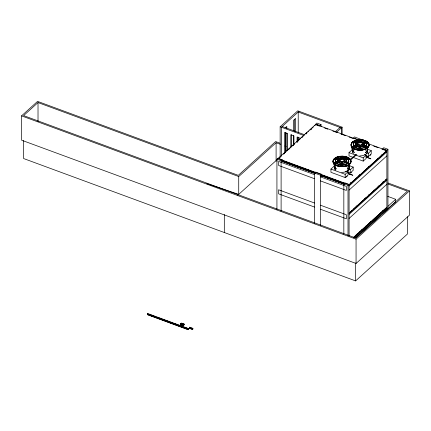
<?xml version="1.0" encoding="UTF-8"?>
<svg xmlns="http://www.w3.org/2000/svg" width="431" height="431" viewBox="0 0 431 431"><rect width="100%" height="100%" fill="white"/><g stroke="black" fill="none" stroke-linecap="round" stroke-linejoin="round"><path stroke-width="0.65" d="M341.083 166.242L341.126 164.405A15.489 0.576 -88.5 0 1 341.32 161.458L341.368 161.506A15.381 0.571 -88.5 0 0 341.223 163.629L341.131 165.321M360.305 148.857L360.257 149.778L360.445 147.03M359.19 148.867L359.282 147.181A15.381 0.571 -88.5 0 1 359.427 145.058L358.296 144.644A15.446 11.184 -42 0 0 354.524 146.265M360.3 148.027L360.348 147.208A15.381 0.571 -88.5 0 1 360.494 145.085L361.108 144.875M340.635 163.392L341.217 163.451L341.32 161.415M341.573 159.249L341.621 157.94L338.567 158.861M341.029 166.199L341.115 164.761M339.563 163.101L341.271 163.478L341.379 161.436L340.786 161.269M347.343 163.279L343.523 161.506L342.483 161.83L342.149 166.269L342.289 163.656A15.381 0.571 -88.5 0 1 342.435 161.533L343.626 161.178A15.338 10.559 47.9 0 1 346.325 162.449M342.289 164.793L342.203 166.226L342.295 164.437A15.489 0.576 -88.5 0 1 342.489 161.485L342.44 161.862M358.84 144.816L359.379 144.961L359.276 147.003M359.373 145.005L359.379 144.961A15.489 0.576 -88.5 0 0 359.179 147.957L359.142 149.794L359.228 148.334L356.399 147.758M359.088 149.746L359.174 148.312L358.005 148.189M358.694 146.944L359.33 147.025L359.432 144.988M359.626 142.876L359.632 142.44A15.381 0.571 -88.5 0 1 359.777 140.872L359.917 139.903L359.837 140.991M359.68 141.858L359.869 139.843L359.723 140.813A15.424 0.571 -88.5 0 0 359.578 142.392M360.494 145.36L360.208 149.821L360.354 147.984A15.489 0.576 -88.5 0 1 360.548 145.037L360.494 145.409L361.593 145.042L363.5 145.748L363.085 146.405M360.849 141.885L361.038 139.87L360.941 140.183M366.102 157.089L370.875 158.861L366.145 156.852M349.6 166.743L349.191 169.157M349.654 166.765L349.142 169.135M367.25 152.703L367.718 149.649L367.368 150.791M342.839 157.293L342.887 156.9M360.946 140.452L360.844 140.899A15.381 0.571 -88.5 0 0 360.699 142.467L360.731 142.542M341.772 156.932L341.81 156.291L341.724 157.32A15.381 0.571 -88.5 0 0 341.578 158.894M342.936 156.577L342.785 157.347A15.381 0.571 -88.5 0 0 342.64 158.92L343.771 159.335A15.381 11.141 -42 0 1 346.616 158.759L349.363 158.753M360.892 140.506L360.995 140.129M342.882 156.636L342.984 156.324M335.523 159.712L335.415 162.153M335.27 161.14L336.029 159.459M337.532 160.467L337.683 159.739M337.532 160.833L337.936 159.432L339.87 160.16L339.843 159.772A15.338 10.559 47.9 0 0 337.112 159.055L334.461 158.883L336.094 159.497M337.78 161.415L339.795 160.811L339.843 159.772M346.276 161.361L346.481 160.693M346.276 161.722L346.535 160.644L346.233 159.642L344.153 160.284L344.218 160.634M346.535 161.011L346.077 161.991L346.077 161.625M353.323 144.326L353.582 143.264M353.582 143.625L353.42 145.662M353.323 144.692L353.635 143.69M348.437 162.121L348.798 161.065M348.437 162.482L348.798 161.431L348.243 159.4L346.168 160.041L346.168 159.675L346.481 161.059M355.532 144.331L355.742 143.658M355.586 144.38L355.796 143.717M355.133 142.575A15.387 10.586 47.9 0 1 357.838 143.297L357.805 144.094A15.446 11.184 -42 0 0 354.034 145.716L352.208 146.874L353.328 146.535M353.275 146.47L352.175 146.799L354.934 145.15A15.424 11.174 -42 0 1 357.778 144.019L357.865 143.318A15.338 10.559 47.9 0 0 355.171 142.602L354.25 142.462M357.854 144.073L357.902 143.318M366.706 143.959L366.302 143.318L367.95 142.823L365.159 142.855A15.381 11.141 -42 0 0 362.32 143.431L362.261 144.207A15.338 10.559 47.9 0 1 364.955 145.479L367.562 147.257M364.335 144.908L364.54 144.245M364.335 145.274L364.594 144.557M366.495 145.667L366.856 144.617L366.302 142.952L364.222 143.593L364.222 143.227L364.54 144.606M366.495 146.034L366.803 145.031L366.237 142.99M366.856 144.983L366.043 146.61L367.605 147.186L364.992 145.403A15.387 10.586 47.9 0 0 362.288 144.132L362.223 144.105M367.417 150.823L367.767 149.676M367.196 152.682L367.541 151.572M348.086 173.305L352.849 175.277L348.043 173.542M349.665 166.942L347.338 169.13M367.718 150.494L365.391 152.676M337.737 159.804L338.006 159.47L337.737 160.165M339.897 159.831L339.779 159.745A15.387 10.586 47.9 0 0 337.08 159.028M353.635 143.324L354.104 142.613L357.924 143.658M355.995 142.979L355.586 144.019L355.904 145.031M355.796 143.351L356.06 143.022M346.007 161.69L346.325 161.318M347.919 162.756L348.485 162.078M347.919 163.123L348.485 162.444M364.384 145.231L364.066 145.603L364.594 144.191L364.287 143.189L362.212 143.83L362.347 143.41M349.514 165.456L347.564 167.196M348.954 166.242L349.864 165.116M365.973 146.308L366.544 145.624M348.507 168.327L349.498 167.093M349.466 165.709L353.178 167.072L350.241 169.728L349.126 169.318C347.499 171.694 344.396 172.384 341.67 172.373M349.137 169.308L348.307 170.326L345.376 171.834M366.56 151.874L367.557 150.645M367.147 152.822C365.553 155.203 362.439 155.947 359.729 155.92M367.196 152.854L366.258 153.959M387.992 182.97L409.45 190.879L409.45 215.182L356.06 263.465L21.55 140.167L21.55 115.864L37.567 101.377L238.273 175.358L275.646 141.557L280.064 143.189M280.516 144.374L276.099 142.747L238.726 176.543L38.02 102.567L23.603 115.6L355.607 237.971L407.397 191.138L387.825 183.929M280.145 156.906L280.145 126.762L297.767 110.826L342.128 127.177L342.128 134.553M299.017 111.29L281.4 127.22L281.4 156.027M285.203 127.835L286.809 126.385L286.809 128.39M276.928 209.477L276.928 159.184L277.995 158.22L282.176 159.761L282.176 161.77M277.995 158.947L277.995 158.543L315.794 124.36L357.94 139.892M237.756 195.243L276.099 160.569L277.359 161.032M278.992 158.048L281.475 155.801M283.463 154.002L284.616 152.962M285.29 152.348L286.001 151.707M286.949 150.85L291.2 147.003M292.417 145.904L294.33 144.175M297.783 141.05L300.375 138.707M301.371 137.807L304.049 135.388M305.757 133.842L306.84 132.861M309.824 130.162L313.305 127.01M314.797 125.663L315.794 124.36M279.784 157.45L280.371 156.916M283.625 153.98L284.212 153.441L284.212 153.851M285.602 152.186L285.338 152.429L285.338 132.371M288.781 149.358L289.099 149.067M292.601 145.861L293.263 145.301M297.826 141.131L298.419 140.598M301.668 137.656L302.26 137.123M306.479 133.308L307.147 132.748M308.213 131.784L308.531 131.493M310.643 129.542L310.913 129.3L310.913 129.704M281.109 211.168L281.109 160.725L282.176 159.761M321.041 124.607L319.974 125.577L315.794 124.036L316.86 123.067L321.041 124.607L321.041 126.622M314.56 223.35L314.56 173.057L315.627 172.088L321.483 174.248L320.411 175.212L283.119 161.593M295.661 166.215L288.032 163.295L288.032 162.649M295.898 165.633L295.634 165.876L295.634 165.472M295.661 165.973L295.558 165.418M335.237 131.816L340.075 127.441M298.408 166.56L298.144 166.802L298.144 166.398M296.291 166.204L298.063 166.991L298.063 166.344M336.492 132.279L342.128 127.177M300.504 168.672L301.479 167.788M315.104 173.138L305.59 169.766L305.59 169.119M188.455 328.896L187.921 329.623L147.364 314.673L147.467 313.843L147.79 313.558L188.347 328.508L188.455 328.896L185.96 327.975M313.461 172.109L313.197 172.352L313.197 171.947M359.637 139.741L360.348 139.1L354.492 136.939L353.425 137.904L358.694 139.849A9.056 5.231 0 0 1 360.445 139.795A9.003 5.199 0 0 0 359.265 139.843M364.486 154.594L366.161 155.208L366.161 158.452L363.225 161.108L349.008 155.866L349.008 152.622L352.305 149.643M346.987 171.247L348.103 171.662L348.103 174.9L345.166 177.556L330.949 172.314L330.949 169.076L334.246 166.091M350.02 159.761L355.947 154.406M350.414 160.208L356.83 154.406M336.04 180.433L335.776 180.675L335.776 180.266M363.225 161.108L363.225 157.865L366.161 155.208M366.064 155.699L368.295 156.518L368.295 153.28L371.231 150.624L368.144 149.482M345.166 177.556L345.166 174.318L348.103 171.662M184.015 324.236L183.1 325.464L184.015 324.236L181.505 323.309L180.589 324.134L180.589 324.543L183.186 325.674L180.514 324.732L180.514 324.085L181.58 323.115L184.091 324.042L183.929 324.996M180.514 324.732L183.132 325.804L183.983 324.947M368.295 156.518L371.231 153.862L371.231 150.624M348.011 172.147L350.241 172.971L353.178 170.315L353.178 167.072M346.265 177.044L347.338 176.08M350.786 172.955L351.502 172.314M370.224 155.381L370.935 154.74M184.091 324.042L183.024 325.006L183.186 325.513M321.381 175.692L343.329 183.784L340.716 182.712L340.716 182.065M321.273 175.546L343.329 183.541M343.83 234.135L343.83 183.843L344.897 182.879L349.078 184.42L349.078 236.193M187.921 329.623L188.347 328.508M189.78 327.7L192.964 328.982L192.431 329.462L189.349 328.33L189.78 327.215L192.856 328.347L192.856 328.837L189.78 327.7L189.78 327.215M189.349 328.33L189.882 327.603M348.011 235.676L348.011 185.384L349.078 184.42M386.876 150.236L387.943 149.271L383.762 147.731L382.696 148.695L386.876 150.236L386.876 210.301M358.36 176.214L358.948 175.681M363.586 171.49L364.179 170.956M378.057 158.398L377.793 158.64L377.793 158.236M381.634 155.171L382.222 154.632M360.844 174.334L365.009 170.568M374.189 162.266L370.558 165.305M374.722 161.781L378.353 158.419M378.887 158.015L382.518 154.492M349.078 185.147L386.876 150.963L381.844 149.11M349.078 186.041L386.876 151.857L385.761 151.443M192.431 329.462L192.856 328.347M349.078 190.087L386.876 155.903M351.093 211.142L351.685 210.608M365.569 198.05L365.299 198.292L365.299 197.888M369.141 194.823L369.733 194.284M377.793 186.995L378.386 186.461M381.634 183.52L382.222 182.986M383.024 182.265L383.612 181.731M349.078 213.097L386.876 178.913M352.515 210.22L349.202 213.135M366.393 197.667L370.024 194.144M380.277 185.114L384.441 181.349M349.153 213.431L386.876 179.318M349.153 214.326L386.876 180.206L385.761 179.797M349.078 218.442L386.876 184.258M356.647 234.469L357.24 233.936M365.299 226.647L365.892 226.113M369.141 223.172L369.733 222.638M379.77 213.56L379.506 213.803L379.506 213.399M353.555 237.4L386.876 207.268M387.943 206.298L395.685 199.3L387.755 196.374M353.899 237.319L357.531 233.796M367.783 224.766L370.558 222.013M371.948 221.001L371.414 221.243M353.555 237.81L386.876 207.672M354.551 237.799L386.876 208.561L385.761 208.151M355.774 237.982L381.015 215.161M382.006 214.266L395.685 201.891L395.685 199.3M356.06 263.465L356.06 239.162L409.45 190.879M23.603 140.571L23.603 158.538L355.607 280.91L407.397 234.076L407.397 216.771M365.364 152.628L366.684 151.717M347.666 167.056L349.078 166.086M347.305 169.081L348.631 168.171M354.718 142.068L356.933 140.959L359.837 140.544M356.626 142.408L359.68 141.492L359.578 142.801L359.018 142.914M356.636 142.499L359.729 141.573M336.67 158.613L338.901 157.487M338.577 158.953L338.987 158.673M361.555 144.708L361.684 144.724A15.338 10.559 47.9 0 1 364.378 145.996M361.555 145.075L361.657 144.703A15.387 10.586 47.9 0 1 364.357 145.974L366.996 147.779L365.402 147.192L364.61 147.736M363.5 145.748L362.126 146.427M343.496 161.156L343.523 161.506M364.61 147.37L365.413 146.815L363.489 146.125M345.026 162.487L345.441 162.196M345.026 162.853L345.441 162.562L347.354 163.268L346.556 164.184M346.556 163.818L347.354 163.268M365.585 150.699L367.169 149.681M337.414 162.201L334.65 163.866L336.325 163.365L337.026 163.947M355.516 141.621L359.837 140.63M361.081 144.897L361.593 144.676M363.117 146.012L361.027 146.659M362.126 146.793L363.117 146.373M337.419 158.366L338.879 157.773M364.648 147.343L360.294 148.361L361.523 148.28M364.648 147.709L361.512 148.668M344.067 162.875L345.064 162.46M345.064 162.826L342.338 163.505L342.338 163.139L344.094 162.853M346.589 163.791L342.236 164.814L343.464 164.728M345.112 164.771L346.589 164.157M357.347 144.514L355.839 144.967L355.634 144.644M362.746 142.893L363.748 142.591M367.287 142.295L364.653 142.23A15.424 11.174 -42 0 0 361.803 142.806L360.747 142.462L360.693 142.903L360.849 141.519L363.408 142.311M356.755 146.244L356.378 145.57L358.403 144.972L359.432 145.355M356.394 145.942L354.363 146.54L355.079 147.494M352.714 147.397L354.363 146.906M367.918 142.85L366.237 143.351L366.302 142.952M347.736 158.829L345.667 157.579L342.898 157.029L342.634 159.357L342.693 158.915L343.749 159.26A15.424 11.174 -42 0 1 346.599 158.678L349.234 158.743M340.264 161.07L340.813 161.291M344.153 160.284L344.288 159.858A15.381 11.141 -42 0 1 347.106 159.303L349.891 159.271L348.178 159.804L348.744 161.48M340.371 161.075L340.242 161.092A15.446 11.184 -42 0 0 336.471 162.713M335.221 162.918L334.122 163.247L336.875 161.598A15.424 11.174 -42 0 1 339.725 160.467L339.747 160.547A15.446 11.184 -42 0 0 335.981 162.169L334.154 163.322L335.275 162.988M338.696 162.692L338.319 162.018L340.35 161.426L340.813 161.657M338.335 162.395L336.309 162.988L336.325 163.365M357.493 141.206L358.603 140.975M359.626 142.516L358.441 142.801A15.338 10.559 47.9 0 0 355.747 142.085L353.129 141.939M362.148 146.766L360.397 147.052M339.946 158.285L341.675 158.021M342.236 165.181L345.134 164.744M359.632 142.796L359.578 142.435L358.468 142.726A15.387 10.586 47.9 0 0 355.769 142.004L353.151 141.858M360.397 146.685L361.038 146.637M360.294 148.727L361.523 148.647M341.778 156.997L338.879 157.412L336.659 158.522L337.613 158.872M340.56 157.143L341.778 157.078M341.034 158.339L341.621 158.306M342.289 165.154L343.464 165.095M353.42 142.44L352.52 142.429L354.153 143.049M335.097 158.312L336.827 158.344M335.076 158.392L337.71 158.452A15.387 10.586 47.9 0 1 340.415 159.174L341.519 158.883L341.519 159.249M334.504 158.91L336.234 158.942M367.045 142.758L366.129 142.763A15.489 11.217 -42 0 0 362.347 143.41M355.887 140.409A9.003 5.199 0 0 0 352.062 147.424A9.003 5.199 0 0 0 364.211 149.632A9.04 5.22 0 0 0 369.065 145.242L369.119 145.242A9.056 5.231 0 0 0 367.239 141.842M353.377 142.413L354.287 142.489M367.417 142.3L364.669 142.305A15.381 11.141 -42 0 0 361.83 142.887L361.253 142.683M348.954 159.238L349.859 159.298M360.957 140.576L363.726 141.131L365.795 142.375M360.898 140.657L362.105 140.775M360.795 141.6L363.371 142.381M358.694 146.578L359.33 146.659M356.399 148.124L359.174 148.673M358.021 148.576L359.228 148.7M342.844 157.105L345.64 157.66L347.688 158.894M343.378 158.398L342.796 158.339L342.796 157.972L345.355 158.759L345.694 159.405M341.336 161.797L340.786 161.636M339.563 162.74L341.217 163.085M340.652 163.047L341.271 163.112M336.983 163.548L341.169 164.787M339.951 165.008L341.169 165.154M358.84 145.182L359.379 145.328M357.622 146.287L358.711 146.599M357.622 146.653L358.711 146.966M338.34 164.211L339.951 164.642M338.34 164.572L339.967 165.03M206.869 183.649L238.726 194.365M368.004 143.604L386.876 150.559L349.078 184.743L277.995 158.543M316.424 124.995L319.57 126.154M324.602 128.007L327.749 129.171M332.78 131.024L337.182 132.646M340.959 134.036L345.36 135.663M349.132 137.053L353.539 138.674M373.666 146.093L378.073 147.72M363.656 144.999L362.223 144.471L362.212 143.464M364.61 145.716L366.043 146.244M367.18 152.865L368.295 153.28M365.967 156.033L367.853 156.728M282.203 126.498L304.189 134.601M280.145 126.762L304.017 135.56M349.008 152.622L363.225 157.865M300.218 138.211L297.083 137.053L297.083 142.316M346.551 162.169L347.984 162.697M348.458 163.236L349.546 163.64L346.933 161.857A15.387 10.586 47.9 0 0 344.234 160.58L344.143 160.952L344.261 159.885A15.489 11.217 -42 0 1 348.07 159.217M348.447 163.322L349.514 163.71L346.896 161.927A15.338 10.559 47.9 0 0 344.202 160.655L344.218 159.879M337.936 159.799L336.029 159.093L335.27 160.774L335.415 161.787M336.094 159.131L338.006 159.836M347.343 163.645L348.938 164.233L348.059 163.565M284.934 146.001L286.2 146.47M349.444 174.291L350.699 174.754M330.949 169.076L345.166 174.318M281.766 160.337L315.109 172.626M321.273 174.9L344.676 183.525M281.836 160.386L315.077 172.637M321.348 174.948L344.558 183.504M281.836 160.79L315.077 173.046M321.348 175.358L344.558 183.908M281.863 160.887L287.509 162.966M298.802 167.126L305.073 169.437M321.381 175.449L340.194 182.383M276.928 159.184L281.109 160.725M343.83 183.843L348.011 185.384M281.863 161.129L315.104 173.381M282.192 161.383L314.996 173.477M344.321 184.285L321.483 175.864L320.411 176.834L346.335 186.386L346.335 190.437L320.411 180.885M314.56 174.674L278.598 161.42L278.598 165.472L314.56 178.725M314.56 203.028L278.598 189.775L278.598 193.826L314.56 207.079M320.411 205.188L346.335 214.74L346.335 218.792L320.411 209.234M21.55 115.864L356.06 239.162M181.235 323.552L183.746 324.473L183.692 324.931M183.692 324.527L181.182 323.6L181.182 324.004M180.912 323.843L183.423 324.769L183.423 325.173M180.858 323.897L183.369 324.818L183.369 325.222M180.514 324.085L183.1 325.06M189.457 327.501L192.538 328.637M181.246 324.866L183.132 325.804M189.457 327.991L192.538 329.122M189.349 328.083L192.431 329.219M149.767 314.635L154.136 316.246M157.881 317.625L163.494 319.694M165.989 320.616L172.853 323.148M174.102 323.606L175.977 324.295M177.847 324.985L182.216 326.596M147.467 313.843L188.029 328.794M149.659 314.732L152.779 315.88M157.773 317.722L164.637 320.255M165.887 320.712L172.75 323.245M177.739 325.082L180.858 326.229M185.853 328.072L187.722 328.761M147.467 314.334L188.029 329.284M147.364 314.431L187.921 329.376M363.699 141.206L365.747 142.44M356.717 145.85L357.649 146.314M356.717 146.211L357.649 146.68M355.042 147.1L356.426 147.785M355.042 147.461L356.426 148.145M344.45 158.683L345.355 159.125M343.227 159.427L343.712 159.669L343.712 159.357M343.2 159.502L343.642 159.718L343.679 159.281M339.59 162.762L338.319 162.018M338.658 162.665L339.59 163.128M336.983 163.915L338.373 164.599M347.208 162.988L346.303 162.428A15.387 10.586 47.9 0 0 343.599 161.151M365.262 146.535L366.135 147.127M353.867 150.306L352.612 149.266M353.835 150.354L352.574 149.309M354.255 152.348L353.086 151.378M347.187 162.966L348.076 163.581M335.808 166.754L334.515 165.763M358.43 144.627L358.36 144.988M356.378 145.57L356.755 145.877M355.079 147.127L354.336 146.513L354.379 146.917L352.698 147.418L355.473 145.748A15.424 11.174 -42 0 1 358.323 144.617M354.368 152.493L352.973 151.206M345.678 159.131L343.362 158.112L342.737 158.048L342.737 158.414M336.277 162.961L337.026 163.581M364.211 149.632L364.233 149.659A9.094 5.247 0 0 0 369.119 145.242M337.834 156.819L337.861 156.846A9.003 5.199 0 0 0 334.003 163.872A9.003 5.199 0 0 0 346.152 166.08L346.179 166.113A9.094 5.247 0 0 0 350.969 160.655A9.094 5.247 0 0 0 343.566 156.286A9.04 5.22 0 0 1 346.842 157.056M334.919 167.659L336.309 168.941L334.16 166.549M364.491 143.879L364.287 143.189M353.42 145.295L353.889 146.001M351.696 147.919L352.461 149.131M352.531 150.446L353.215 151.54M352.219 150.101L352.93 151.238M353.42 153.549L352.752 152.321M348.593 160.1L348.178 159.438L348.178 159.804M348.647 160.413L348.243 159.4M346.432 160.327L346.233 159.642M337.581 161.097L337.845 161.485M337.78 161.781L337.478 160.779M335.366 161.744L335.835 162.821L335.366 162.11M333.642 164.367L334.402 165.585M334.521 166.867L335.205 167.95L334.208 166.528M335.404 169.959L334.698 168.769M335.366 170.003L334.645 168.785L334.531 167.643M352.757 152.488L352.466 149.907M355.532 143.965L355.688 145.053M353.269 144.272L353.474 145.705M351.976 148.652L352.159 149.869M339.795 160.16L339.795 160.811M339.741 160.106L339.843 160.855M337.478 160.413L337.629 161.506M352.418 149.923L352.531 151.206M387.943 149.271L387.943 208.954M385.826 151.496L383.908 153.237M385.826 179.851L385.292 180.336M384.441 209.461L376.112 216.992M384.333 209.073L384.333 209.558M382.943 181.812L382.943 182.458M382.943 210.328L382.943 210.813M381.236 155.165L381.236 155.65M379.743 185.519L371.414 192.889M378.779 185.739L378.779 186.224M377.394 158.64L377.394 159.125M375.579 217.477L372.799 219.988M373.898 190.114L373.898 190.518M370.45 221.464L370.45 222.11M370.024 165.79L365.86 169.555M368.742 166.301L368.742 166.948M368.742 194.817L368.742 195.302M367.25 225.171L358.921 232.541M366.285 225.391L366.285 225.876M365.86 198.071L358.064 204.957M365.413 146.815L365.402 147.192M364.901 198.292L364.901 198.777M364.13 145.177L364.13 145.543M362.277 143.431L362.277 143.792M361.404 229.766L361.404 230.17M360.305 174.738L351.982 182.108M359.691 174.609L359.691 175.013M359.346 174.959L359.346 175.444M357.531 205.442L353.366 209.207M356.248 205.953L356.248 206.6M356.248 234.464L356.248 234.954M355.607 262.942L355.607 280.91M351.125 182.879L349.202 184.619M350.699 182.782L350.699 183.267M350.618 182.809L350.618 183.213M350.241 169.728L350.241 172.971M343.302 183.04L343.302 183.444M343.221 182.992L343.221 183.638M341.573 159.33L341.573 158.964L340.382 159.249A15.338 10.559 47.9 0 0 337.688 158.533M341.33 133.933L341.33 127.905L298.22 112.012L298.22 132.78M340.792 182.119L340.792 182.523M340.334 161.049L340.301 161.436M338.313 181.936L338.206 181.139M338.281 181.192L338.281 181.596M335.803 181.009L335.695 180.217M335.765 162.39L335.765 162.751M333.298 180.088L333.19 179.291M330.787 179.161L330.679 178.364M328.25 177.491L328.25 177.901M328.277 178.235L328.169 177.443M325.739 176.57L325.739 176.974M325.771 177.313L325.664 176.516M323.228 175.643L323.228 176.047M323.261 176.387L323.153 175.595M321.483 174.248L321.483 176.257M320.411 175.212L320.411 225.505M313.224 172.686L313.116 171.894M311.387 128.869L311.387 129.278M310.686 171.021L310.686 171.425M310.719 171.764L310.611 170.967M308.176 170.094L308.176 170.504M308.208 170.838L308.1 170.046M306.155 133.599L306.155 134.003M305.671 169.173L305.671 169.577M303.16 168.246L303.16 168.65M303.187 168.99L303.085 168.192M300.682 168.063L300.574 167.271M300.649 167.32L300.649 167.729M298.22 137.467L298.22 140.818M297.88 136.988L297.88 140.937M297.11 141.664L297.11 142.311M295.618 131.784L295.618 118.417L293.613 120.227L293.613 130.922M294.362 119.29L294.362 131.32M293.947 144.547L293.947 135.894L290.812 134.741L290.812 147.386M293.613 135.598L293.613 144.956M293.155 165.288L293.048 164.497M291.609 134.682L291.609 145.996M290.645 164.367L290.537 163.57M287.671 150.295L287.671 133.583L284.535 132.43L284.535 153.145M286.809 133.066L286.809 151.114M285.597 161.776L285.597 162.18M285.629 162.514L285.521 161.722M285.554 132.608L285.554 151.987M283.092 160.849L283.092 161.253M283.011 160.795L283.011 161.447M279.46 157.746L279.46 158.15M276.099 142.747L276.099 161.135M238.726 176.543L238.726 194.279M224.314 214.546L224.314 232.514M181.58 323.115L181.58 323.767M147.79 313.558L147.79 314.043M38.02 102.567L38.02 121.612M364.233 149.659A9.056 5.231 0 0 1 352.014 147.44A9.056 5.231 0 0 1 355.866 140.382M356.394 140.237A9.056 5.231 0 0 1 358.086 139.913A9.003 5.199 0 0 0 356.415 140.264M362.778 140.037A9.056 5.231 0 0 1 364.922 140.614M366.733 141.492A9.056 5.231 0 0 0 365.569 140.872A9.003 5.199 0 0 1 366.695 141.513M362.762 140.064A9.003 5.199 0 0 1 364.895 140.641M368.042 142.629A9.003 5.199 0 0 1 369.044 145.258M347.488 157.315A9.04 5.22 0 0 1 346.152 166.086M338.885 156.55A9.04 5.22 0 0 1 340.027 156.361M337.78 156.798A9.094 5.247 0 0 1 340.011 156.329M346.179 166.113A9.056 5.231 0 0 1 333.955 163.888A9.056 5.231 0 0 1 337.807 156.836M355.246 149.223A8.959 5.172 0 0 0 369.017 145.091A8.959 5.172 0 0 0 355.925 140.274A8.959 5.172 0 0 0 355.246 149.223M355.37 149.115A8.739 5.043 0 0 0 368.791 145.08A8.739 5.043 0 0 0 356.033 140.387A8.739 5.043 0 0 0 355.37 149.115M355.338 149.142A8.792 5.075 0 0 0 368.844 145.08A8.792 5.075 0 0 0 356.006 140.361A8.792 5.075 0 0 0 355.338 149.142M337.193 165.676A8.959 5.172 0 0 0 350.958 161.539A8.959 5.172 0 0 0 337.872 156.722A8.959 5.172 0 0 0 337.193 165.676M337.311 165.563A8.739 5.043 0 0 0 350.732 161.533A8.739 5.043 0 0 0 337.974 156.836A8.739 5.043 0 0 0 337.311 165.563M337.284 165.59A8.792 5.075 0 0 0 350.786 161.533A8.792 5.075 0 0 0 337.947 156.809A8.792 5.075 0 0 0 337.284 165.59"/></g></svg>
